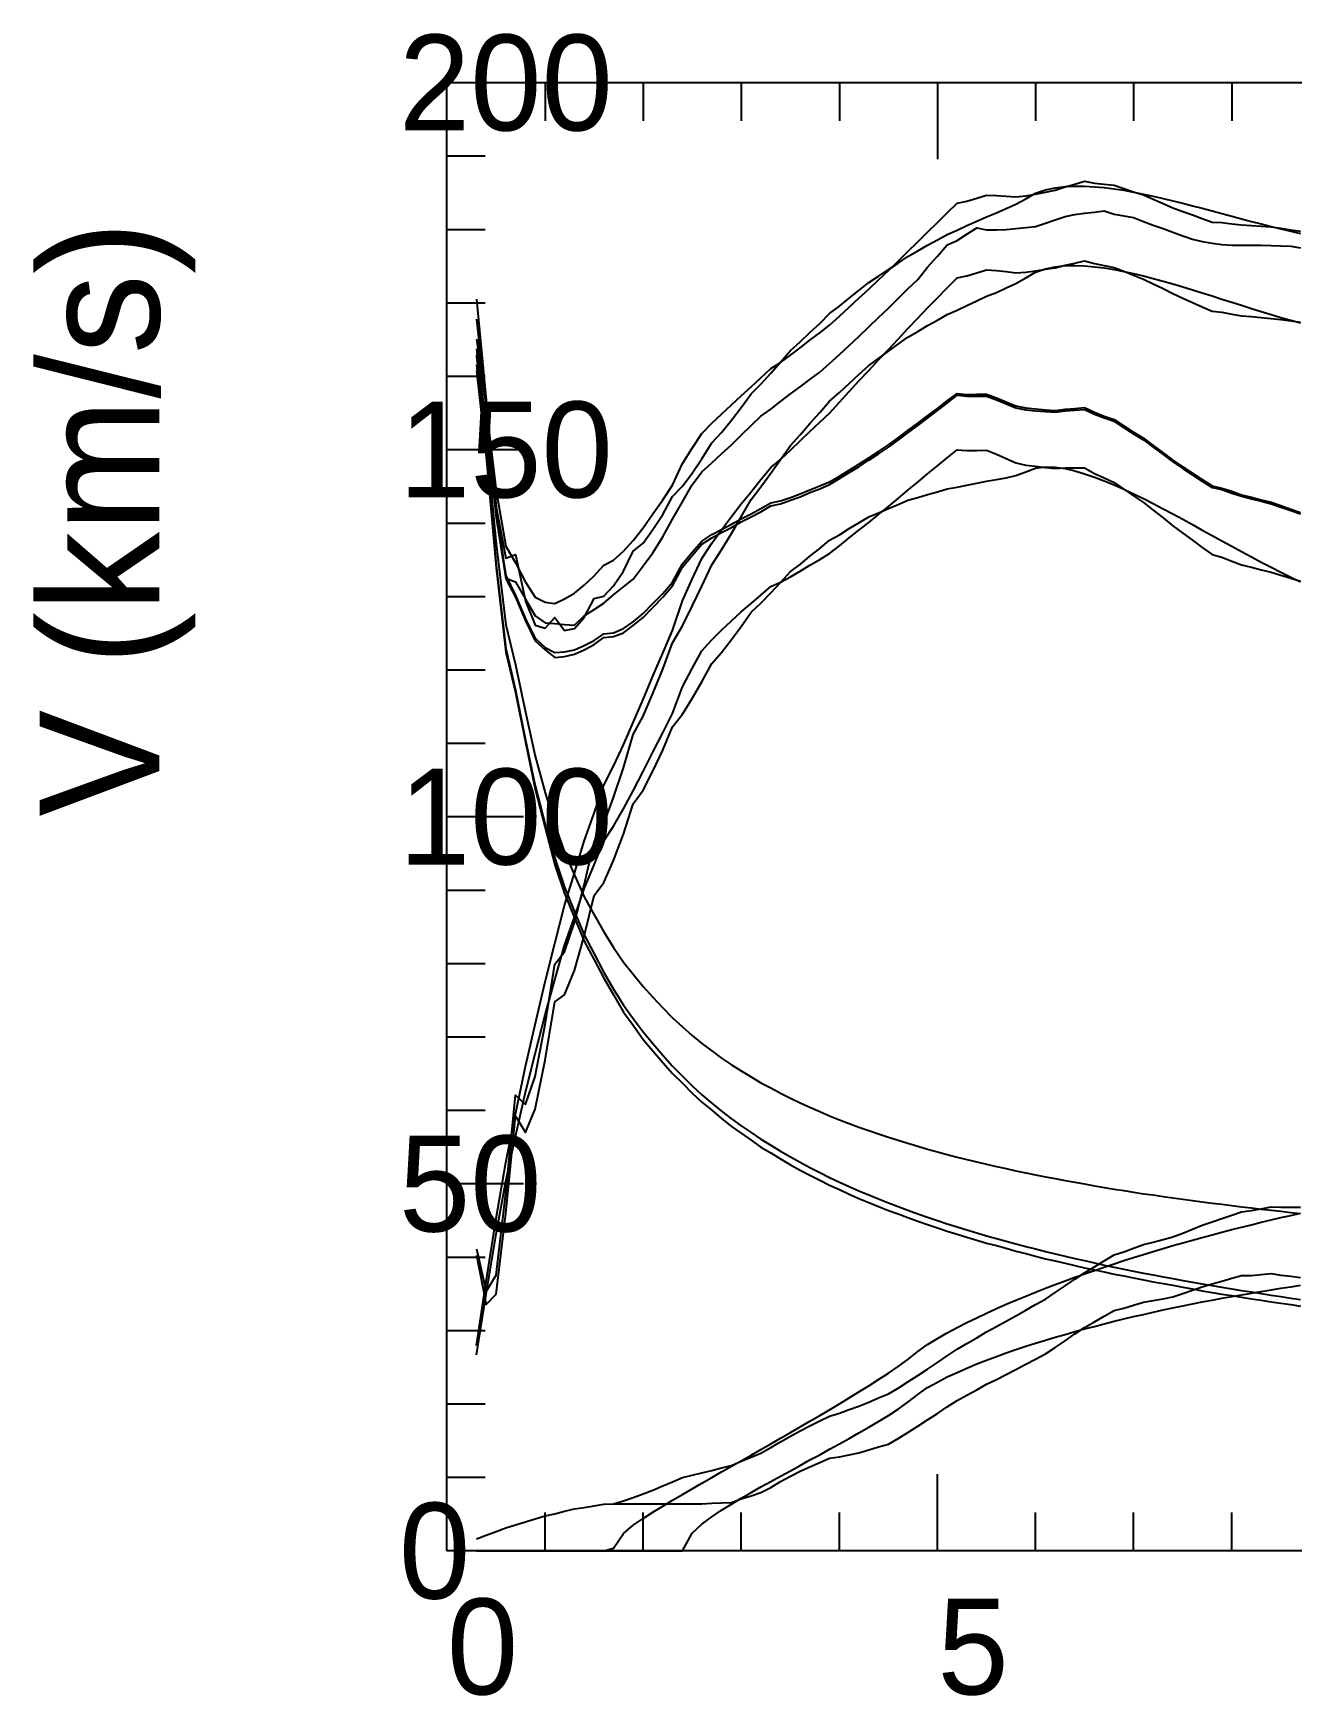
# Model space of a CAD drawing. Extents: x -35 to 179, y -35 to 149.
# Drawn here: x -34.5 to 70.5, y -12.1 to 126.7 of the extents above; entities that cross this region are included whole.
import ezdxf

# ---------------------------------------------------------------- set-up
doc = ezdxf.new("R2010")
doc.units = 0

msp = doc.modelspace()

# ---------------------------------------------------------------- linework, layer by layer
at = {"color": 0}
for p, q in [((8.19, 122.62), (8.19, 119.42)), ((16.38, 122.62), (16.38, 119.42)), ((24.57, 122.62), (24.57, 119.42)), ((32.76, 122.62), (32.76, 119.42)), ((40.95, 122.62), (40.95, 116.22)), ((49.14, 122.62), (49.14, 119.42)), ((57.33, 122.62), (57.33, 119.42)), ((65.52, 122.62), (65.52, 119.42)), ((0, 116.49), (3.2, 116.49)), ((0, 110.36), (3.2, 110.36)), ((0, 104.23), (3.2, 104.23)), ((0, 98.1), (3.2, 98.1)), ((0, 91.97), (6.4, 91.97)), ((0, 85.83), (3.2, 85.83)), ((0, 79.7), (3.2, 79.7)), ((0, 73.57), (3.2, 73.57)), ((0, 67.44), (3.2, 67.44)), ((0, 61.31), (6.4, 61.31)), ((0, 55.18), (3.2, 55.18)), ((0, 49.05), (3.2, 49.05)), ((0, 42.92), (3.2, 42.92)), ((0, 36.79), (3.2, 36.79)), ((0, 30.66), (6.4, 30.66)), ((0, 24.52), (3.2, 24.52)), ((0, 18.39), (3.2, 18.39)), ((0, 12.26), (3.2, 12.26)), ((0, 6.13), (3.2, 6.13)), ((40.95, 0), (40.95, 6.4)), ((8.19, 0), (8.19, 3.2)), ((16.38, 0), (16.38, 3.2)), ((24.57, 0), (24.57, 3.2)), ((32.76, 0), (32.76, 3.2)), ((49.14, 0), (49.14, 3.2)), ((57.33, 0), (57.33, 3.2)), ((65.52, 0), (65.52, 3.2))]:
    msp.add_line(p, q, dxfattribs=at)
msp.add_lwpolyline([(0, 0), (0, 122.62), (179.2, 122.62), (179.2, 0)], close=True, dxfattribs=at)
at = {"color": 4}
for points in [[(2.46, 101.19), (3.28, 95.49), (4.1, 88.53), (4.91, 83.89), (5.73, 82.52), (6.55, 80.9), (7.37, 79.65), (8.19, 79.21), (9.01, 79.11), (9.83, 79.49), (10.65, 79.98), (11.47, 80.65), (12.29, 81.42), (13.1, 82.31), (13.92, 82.74), (14.74, 83.47), (15.56, 84.38), (16.38, 85.42), (17.2, 86.59), (18.02, 87.76), (18.84, 89), (19.66, 90.81), (20.48, 92.08), (21.29, 93.31), (22.11, 94.16), (22.93, 94.92), (23.75, 95.7), (24.57, 96.46), (25.39, 97.2), (26.21, 97.96), (27.03, 98.75), (27.85, 99.25), (28.67, 99.85), (29.48, 100.47), (30.3, 101.1), (31.12, 101.72), (31.94, 102.35), (32.76, 103.11), (33.58, 103.86), (34.4, 104.61), (35.22, 105.37), (36.04, 106.15), (36.86, 106.92), (37.67, 107.71), (38.49, 108.51), (39.31, 109.32), (40.13, 110.13), (40.95, 110.93), (41.77, 111.73), (42.59, 112.54), (43.41, 112.72), (44.23, 112.97), (45.05, 113.22), (45.87, 113.19), (46.68, 113.13), (47.5, 113.07), (48.32, 113.15), (49.14, 113.31), (49.96, 113.46), (50.78, 113.62), (51.6, 113.9), (52.42, 114.14), (53.24, 114.38), (54.06, 114.22), (54.87, 114.14), (55.69, 114.06), (56.51, 113.78), (57.33, 113.5), (58.15, 113.23), (58.97, 112.89), (59.79, 112.53), (60.61, 112.17), (61.43, 111.85), (62.25, 111.56), (63.06, 111.27), (63.88, 110.97), (64.7, 110.94), (65.52, 110.83), (66.34, 110.73), (67.16, 110.68), (67.98, 110.62), (68.8, 110.57), (69.62, 110.45), (70.44, 110.33), (71.25, 110.2)], [(2.46, 17.15), (3.28, 22.48), (4.1, 27.75), (4.91, 32.43), (5.73, 36.45), (6.55, 40.43), (7.37, 43.96), (8.19, 47.51), (9.01, 50.72), (9.83, 53.88), (10.65, 56.59), (11.47, 59.25), (12.29, 61.59), (13.1, 63.94), (13.92, 65.52), (14.74, 67.32), (15.56, 69.16), (16.38, 71.09), (17.2, 73.04), (18.02, 74.95), (18.84, 76.85), (19.66, 79.33), (20.48, 81.15), (21.29, 82.88), (22.11, 84.14), (22.93, 85.26), (23.75, 86.38), (24.57, 87.43), (25.39, 88.44), (26.21, 89.46), (27.03, 90.46), (27.85, 91.15), (28.67, 91.93), (29.48, 92.7), (30.3, 93.49), (31.12, 94.26), (31.94, 95.02), (32.76, 95.93), (33.58, 96.82), (34.4, 97.7), (35.22, 98.58), (36.04, 99.46), (36.86, 100.33), (37.67, 101.2), (38.49, 102.07), (39.31, 102.94), (40.13, 103.8), (40.95, 104.63), (41.77, 105.47), (42.59, 106.3), (43.41, 106.48), (44.23, 106.73), (45.05, 106.97), (45.87, 106.92), (46.68, 106.83), (47.5, 106.73), (48.32, 106.79), (49.14, 106.91), (49.96, 107.03), (50.78, 107.14), (51.6, 107.37), (52.42, 107.55), (53.24, 107.73), (54.06, 107.5), (54.87, 107.34), (55.69, 107.18), (56.51, 106.86), (57.33, 106.53), (58.15, 106.2), (58.97, 105.81), (59.79, 105.41), (60.61, 105), (61.43, 104.61), (62.25, 104.25), (63.06, 103.89), (63.88, 103.52), (64.7, 103.44), (65.52, 103.28), (66.34, 103.13), (67.16, 103.07), (67.98, 102.99), (68.8, 102.92), (69.62, 102.82), (70.44, 102.71), (71.25, 102.6)], [(2.46, 99.73), (3.28, 92.79), (4.1, 84.06), (4.91, 77.34), (5.73, 74), (6.55, 70.03), (7.37, 66.37), (8.19, 63.31), (9.01, 60.63), (9.83, 58.35), (10.65, 56.41), (11.47, 54.6), (12.29, 53.12), (13.1, 51.68), (13.92, 50.38), (14.74, 49.16), (15.56, 48.14), (16.38, 47.11), (17.2, 46.22), (18.02, 45.34), (18.84, 44.52), (19.66, 43.76), (20.48, 43.04), (21.29, 42.36), (22.11, 41.75), (22.93, 41.15), (23.75, 40.58), (24.57, 40.08), (25.39, 39.57), (26.21, 39.09), (27.03, 38.65), (27.85, 38.21), (28.67, 37.8), (29.48, 37.41), (30.3, 37.04), (31.12, 36.67), (31.94, 36.33), (32.76, 36), (33.58, 35.68), (34.4, 35.37), (35.22, 35.1), (36.04, 34.81), (36.86, 34.54), (37.67, 34.28), (38.49, 34.03), (39.31, 33.78), (40.13, 33.55), (40.95, 33.32), (41.77, 33.1), (42.59, 32.88), (43.41, 32.68), (44.23, 32.48), (45.05, 32.28), (45.87, 32.1), (46.68, 31.92), (47.5, 31.74), (48.32, 31.56), (49.14, 31.4), (49.96, 31.23), (50.78, 31.08), (51.6, 30.92), (52.42, 30.77), (53.24, 30.63), (54.06, 30.48), (54.87, 30.34), (55.69, 30.21), (56.51, 30.08), (57.33, 29.95), (58.15, 29.82), (58.97, 29.71), (59.79, 29.59), (60.61, 29.47), (61.43, 29.36), (62.25, 29.24), (63.06, 29.13), (63.88, 29.03), (64.7, 28.93), (65.52, 28.83), (66.34, 28.73), (67.16, 28.63), (67.98, 28.53), (68.8, 28.44), (69.62, 28.35), (70.44, 28.26), (71.25, 28.17)], [(2.46, 1), (3.28, 1.3), (4.1, 1.6), (4.91, 1.9), (5.73, 2.17), (6.55, 2.42), (7.37, 2.67), (8.19, 2.91), (9.01, 3.09), (9.83, 3.29), (10.65, 3.49), (11.47, 3.62), (12.29, 3.75), (13.1, 3.89), (13.92, 3.91), (14.74, 4.17), (15.56, 4.45), (16.38, 4.76), (17.2, 5.07), (18.02, 5.41), (18.84, 5.76), (19.66, 6.12), (20.48, 6.32), (21.29, 6.5), (22.11, 6.71), (22.93, 6.92), (23.75, 7.13), (24.57, 7.47), (25.39, 7.82), (26.21, 8.16), (27.03, 8.61), (27.85, 9.08), (28.67, 9.57), (29.48, 10.01), (30.3, 10.42), (31.12, 10.84), (31.94, 11.25), (32.76, 11.5), (33.58, 11.79), (34.4, 12.08), (35.22, 12.42), (36.04, 12.76), (36.86, 13.09), (37.67, 13.58), (38.49, 14.1), (39.31, 14.63), (40.13, 15.17), (40.95, 15.72), (41.77, 16.28), (42.59, 16.83), (43.41, 17.3), (44.23, 17.79), (45.05, 18.28), (45.87, 18.72), (46.68, 19.17), (47.5, 19.62), (48.32, 20.09), (49.14, 20.55), (49.96, 21.02), (50.78, 21.56), (51.6, 22.12), (52.42, 22.68), (53.24, 23.21), (54.06, 23.7), (54.87, 24.2), (55.69, 24.7), (56.51, 24.95), (57.33, 25.26), (58.15, 25.57), (58.97, 25.78), (59.79, 26), (60.61, 26.22), (61.43, 26.53), (62.25, 26.86), (63.06, 27.19), (63.88, 27.48), (64.7, 27.76), (65.52, 28.03), (66.34, 28.31), (67.16, 28.41), (67.98, 28.56), (68.8, 28.71), (69.62, 28.69), (70.44, 28.69), (71.25, 28.7)]]:
    msp.add_lwpolyline(points, dxfattribs=at)
at = {"color": 3}
for points in [[(2.46, 102.86), (3.28, 95.28), (4.1, 87.15), (4.91, 82.91), (5.73, 83.21), (6.55, 79.32), (7.37, 77.29), (8.19, 77.06), (9.01, 77.95), (9.83, 76.87), (10.65, 77.03), (11.47, 77.93), (12.29, 79.54), (13.1, 79.73), (13.92, 80.59), (14.74, 81.82), (15.56, 83.47), (16.38, 84.16), (17.2, 85.29), (18.02, 86.55), (18.84, 88.04), (19.66, 88.91), (20.48, 90.01), (21.29, 91.2), (22.11, 92.52), (22.93, 93.4), (23.75, 94.42), (24.57, 95.49), (25.39, 96.63), (26.21, 97.44), (27.03, 98.36), (27.85, 99.27), (28.67, 100.23), (29.48, 100.96), (30.3, 101.75), (31.12, 102.51), (31.94, 103.32), (32.76, 103.94), (33.58, 104.61), (34.4, 105.25), (35.22, 105.92), (36.04, 106.45), (36.86, 107.01), (37.67, 107.54), (38.49, 108.1), (39.31, 108.57), (40.13, 109.05), (40.95, 109.48), (41.77, 109.93), (42.59, 110.3), (43.41, 110.68), (44.23, 111.04), (45.05, 111.41), (45.87, 111.74), (46.68, 112.1), (47.5, 112.47), (48.32, 112.92), (49.14, 113.38), (49.96, 113.67), (50.78, 113.84), (51.6, 113.94), (52.42, 113.97), (53.24, 113.97), (54.06, 113.92), (54.87, 113.85), (55.69, 113.74), (56.51, 113.62), (57.33, 113.47), (58.15, 113.31), (58.97, 113.13), (59.79, 112.95), (60.61, 112.75), (61.43, 112.55), (62.25, 112.33), (63.06, 112.12), (63.88, 111.9), (64.7, 111.68), (65.52, 111.46), (66.34, 111.25), (67.16, 111.03), (67.98, 110.81), (68.8, 110.6), (69.62, 110.4), (70.44, 110.21), (71.25, 110.02)], [(2.46, 25.22), (3.28, 21.64), (4.1, 23), (4.91, 29.87), (5.73, 38.05), (6.55, 37.27), (7.37, 39.61), (8.19, 43.94), (9.01, 48.99), (9.83, 50.03), (10.65, 52.46), (11.47, 55.6), (12.29, 59.2), (13.1, 60.71), (13.92, 62.9), (14.74, 65.39), (15.56, 68.16), (16.38, 69.69), (17.2, 71.6), (18.02, 73.64), (18.84, 75.84), (19.66, 77.25), (20.48, 78.89), (21.29, 80.56), (22.11, 82.34), (22.93, 83.59), (23.75, 84.97), (24.57, 86.35), (25.39, 87.79), (26.21, 88.86), (27.03, 90.01), (27.85, 91.14), (28.67, 92.3), (29.48, 93.2), (30.3, 94.15), (31.12, 95.06), (31.94, 96), (32.76, 96.73), (33.58, 97.5), (34.4, 98.23), (35.22, 98.98), (36.04, 99.57), (36.86, 100.19), (37.67, 100.77), (38.49, 101.35), (39.31, 101.83), (40.13, 102.32), (40.95, 102.77), (41.77, 103.24), (42.59, 103.62), (43.41, 104.01), (44.23, 104.38), (45.05, 104.77), (45.87, 105.1), (46.68, 105.47), (47.5, 105.85), (48.32, 106.31), (49.14, 106.78), (49.96, 107.07), (50.78, 107.23), (51.6, 107.33), (52.42, 107.34), (53.24, 107.31), (54.06, 107.24), (54.87, 107.14), (55.69, 107), (56.51, 106.85), (57.33, 106.67), (58.15, 106.48), (58.97, 106.26), (59.79, 106.04), (60.61, 105.8), (61.43, 105.56), (62.25, 105.31), (63.06, 105.06), (63.88, 104.8), (64.7, 104.54), (65.52, 104.28), (66.34, 104.02), (67.16, 103.76), (67.98, 103.5), (68.8, 103.25), (69.62, 103.01), (70.44, 102.78), (71.25, 102.55)], [(2.46, 0), (3.28, 0), (4.1, 0), (4.91, 0), (5.73, 0), (6.55, 0), (7.37, 0), (8.19, 0), (9.01, 0), (9.83, 0), (10.65, 0), (11.47, 0), (12.29, 0), (13.1, 0), (13.92, 0.2), (14.74, 1.45), (15.56, 2.13), (16.38, 2.7), (17.2, 3.23), (18.02, 3.73), (18.84, 4.22), (19.66, 4.7), (20.48, 5.17), (21.29, 5.64), (22.11, 6.11), (22.93, 6.58), (23.75, 7.05), (24.57, 7.51), (25.39, 7.98), (26.21, 8.45), (27.03, 8.92), (27.85, 9.39), (28.67, 9.86), (29.48, 10.34), (30.3, 10.81), (31.12, 11.29), (31.94, 11.78), (32.76, 12.27), (33.58, 12.76), (34.4, 13.26), (35.22, 13.77), (36.04, 14.29), (36.86, 14.82), (37.67, 15.38), (38.49, 15.97), (39.31, 16.63), (40.13, 17.22), (40.95, 17.73), (41.77, 18.2), (42.59, 18.64), (43.41, 19.06), (44.23, 19.46), (45.05, 19.85), (45.87, 20.22), (46.68, 20.58), (47.5, 20.93), (48.32, 21.27), (49.14, 21.6), (49.96, 21.92), (50.78, 22.23), (51.6, 22.54), (52.42, 22.84), (53.24, 23.13), (54.06, 23.41), (54.87, 23.69), (55.69, 23.96), (56.51, 24.23), (57.33, 24.49), (58.15, 24.75), (58.97, 25), (59.79, 25.24), (60.61, 25.48), (61.43, 25.72), (62.25, 25.95), (63.06, 26.17), (63.88, 26.39), (64.7, 26.61), (65.52, 26.82), (66.34, 27.03), (67.16, 27.23), (67.98, 27.43), (68.8, 27.63), (69.62, 27.82), (70.44, 28), (71.25, 28.19)]]:
    msp.add_lwpolyline(points, dxfattribs=at)
at = {"color": 6}
for points in [[(2.46, 104.54), (3.28, 96.1), (4.1, 87.18), (4.91, 81.23), (5.73, 80.92), (6.55, 79.48), (7.37, 78.07), (8.19, 77.49), (9.01, 77.43), (9.83, 77.37), (10.65, 77.3), (11.47, 78.08), (12.29, 78.61), (13.1, 79.15), (13.92, 79.83), (14.74, 80.49), (15.56, 81.15), (16.38, 82.27), (17.2, 83.35), (18.02, 84.67), (18.84, 86.16), (19.66, 87.61), (20.48, 89.03), (21.29, 90.12), (22.11, 90.86), (22.93, 91.6), (23.75, 92.37), (24.57, 93.17), (25.39, 93.97), (26.21, 94.76), (27.03, 95.34), (27.85, 95.98), (28.67, 96.62), (29.48, 97.22), (30.3, 97.83), (31.12, 98.43), (31.94, 99.16), (32.76, 99.9), (33.58, 100.65), (34.4, 101.42), (35.22, 102.21), (36.04, 103), (36.86, 103.79), (37.67, 104.59), (38.49, 105.39), (39.31, 106.18), (40.13, 107.19), (40.95, 108.13), (41.77, 109.08), (42.59, 109.42), (43.41, 109.95), (44.23, 110.48), (45.05, 110.31), (45.87, 110.33), (46.68, 110.35), (47.5, 110.44), (48.32, 110.52), (49.14, 110.61), (49.96, 110.87), (50.78, 111.15), (51.6, 111.43), (52.42, 111.59), (53.24, 111.7), (54.06, 111.8), (54.87, 111.91), (55.69, 111.64), (56.51, 111.49), (57.33, 111.34), (58.15, 111.01), (58.97, 110.72), (59.79, 110.42), (60.61, 110.12), (61.43, 109.83), (62.25, 109.53), (63.06, 109.36), (63.88, 109.22), (64.7, 109.09), (65.52, 109.03), (66.34, 109.03), (67.16, 109.03), (67.98, 109.03), (68.8, 109), (69.62, 108.98), (70.44, 108.95), (71.25, 108.83)], [(2.46, 1), (3.28, 1.3), (4.1, 1.6), (4.91, 1.9), (5.73, 2.17), (6.55, 2.42), (7.37, 2.67), (8.19, 2.91), (9.01, 3.09), (9.83, 3.29), (10.65, 3.49), (11.47, 3.62), (12.29, 3.75), (13.1, 3.89), (13.92, 3.91), (14.74, 3.91), (15.56, 3.91), (16.38, 3.91), (17.2, 3.91), (18.02, 3.91), (18.84, 3.91), (19.66, 3.91), (20.48, 3.91), (21.29, 3.91), (22.11, 3.96), (22.93, 4), (23.75, 4.04), (24.57, 4.32), (25.39, 4.59), (26.21, 4.86), (27.03, 5.29), (27.85, 5.77), (28.67, 6.24), (29.48, 6.65), (30.3, 7.01), (31.12, 7.36), (31.94, 7.72), (32.76, 7.83), (33.58, 8.01), (34.4, 8.18), (35.22, 8.42), (36.04, 8.67), (36.86, 8.91), (37.67, 9.38), (38.49, 9.88), (39.31, 10.39), (40.13, 10.92), (40.95, 11.46), (41.77, 12.01), (42.59, 12.55), (43.41, 12.98), (44.23, 13.45), (45.05, 13.91), (45.87, 14.31), (46.68, 14.73), (47.5, 15.14), (48.32, 15.58), (49.14, 16.01), (49.96, 16.45), (50.78, 16.98), (51.6, 17.54), (52.42, 18.11), (53.24, 18.63), (54.06, 19.11), (54.87, 19.59), (55.69, 20.07), (56.51, 20.26), (57.33, 20.51), (58.15, 20.76), (58.97, 20.9), (59.79, 21.05), (60.61, 21.2), (61.43, 21.47), (62.25, 21.76), (63.06, 22.05), (63.88, 22.3), (64.7, 22.52), (65.52, 22.75), (66.34, 22.98), (67.16, 22.99), (67.98, 23.07), (68.8, 23.15), (69.62, 23.02), (70.44, 22.92), (71.25, 22.82)]]:
    msp.add_lwpolyline(points, dxfattribs=at)
at = {"color": 1}
msp.add_lwpolyline([(2.46, 100.39), (3.28, 93.89), (4.1, 86.28), (4.91, 81.17), (5.73, 79.63), (6.55, 77.67), (7.37, 76), (8.19, 75.23), (9.01, 74.59), (9.83, 74.69), (10.65, 74.88), (11.47, 75.24), (12.29, 75.7), (13.1, 76.27), (13.92, 76.36), (14.74, 76.67), (15.56, 77.27), (16.38, 77.94), (17.2, 78.79), (18.02, 79.64), (18.84, 80.58), (19.66, 82.14), (20.48, 83.11), (21.29, 84.06), (22.11, 84.61), (22.93, 85.03), (23.75, 85.47), (24.57, 85.92), (25.39, 86.34), (26.21, 86.78), (27.03, 87.26), (27.85, 87.44), (28.67, 87.73), (29.48, 88.03), (30.3, 88.37), (31.12, 88.7), (31.94, 89.05), (32.76, 89.54), (33.58, 90.04), (34.4, 90.54), (35.22, 91.08), (36.04, 91.62), (36.86, 92.16), (37.67, 92.75), (38.49, 93.36), (39.31, 93.97), (40.13, 94.6), (40.95, 95.22), (41.77, 95.85), (42.59, 96.5), (43.41, 96.42), (44.23, 96.43), (45.05, 96.44), (45.87, 96.13), (46.68, 95.79), (47.5, 95.45), (48.32, 95.29), (49.14, 95.21), (49.96, 95.14), (50.78, 95.09), (51.6, 95.2), (52.42, 95.26), (53.24, 95.32), (54.06, 94.93), (54.87, 94.63), (55.69, 94.33), (56.51, 93.8), (57.33, 93.28), (58.15, 92.77), (58.97, 92.17), (59.79, 91.55), (60.61, 90.94), (61.43, 90.38), (62.25, 89.86), (63.06, 89.33), (63.88, 88.81), (64.7, 88.62), (65.52, 88.34), (66.34, 88.07), (67.16, 87.86), (67.98, 87.65), (68.8, 87.44), (69.62, 87.16), (70.44, 86.87), (71.25, 86.59)], dxfattribs=at)
at = {"color": 2}
for points in [[(2.46, 99.9), (3.28, 93.84), (4.1, 86.48), (4.91, 81.46), (5.73, 79.78), (6.55, 77.82), (7.37, 76.22), (8.19, 75.45), (9.01, 75.02), (9.83, 75.08), (10.65, 75.23), (11.47, 75.59), (12.29, 76.03), (13.1, 76.58), (13.92, 76.65), (14.74, 77.02), (15.56, 77.58), (16.38, 78.27), (17.2, 79.11), (18.02, 79.96), (18.84, 80.88), (19.66, 82.42), (20.48, 83.39), (21.29, 84.33), (22.11, 84.87), (22.93, 85.29), (23.75, 85.74), (24.57, 86.18), (25.39, 86.6), (26.21, 87.04), (27.03, 87.51), (27.85, 87.68), (28.67, 87.97), (29.48, 88.27), (30.3, 88.6), (31.12, 88.93), (31.94, 89.27), (32.76, 89.75), (33.58, 90.25), (34.4, 90.75), (35.22, 91.28), (36.04, 91.81), (36.86, 92.36), (37.67, 92.94), (38.49, 93.55), (39.31, 94.16), (40.13, 94.78), (40.95, 95.4), (41.77, 96.03), (42.59, 96.66), (43.41, 96.58), (44.23, 96.59), (45.05, 96.6), (45.87, 96.29), (46.68, 95.95), (47.5, 95.61), (48.32, 95.45), (49.14, 95.37), (49.96, 95.3), (50.78, 95.24), (51.6, 95.35), (52.42, 95.41), (53.24, 95.47), (54.06, 95.08), (54.87, 94.77), (55.69, 94.48), (56.51, 93.94), (57.33, 93.42), (58.15, 92.91), (58.97, 92.31), (59.79, 91.69), (60.61, 91.08), (61.43, 90.52), (62.25, 90), (63.06, 89.47), (63.88, 88.95), (64.7, 88.75), (65.52, 88.48), (66.34, 88.2), (67.16, 87.99), (67.98, 87.78), (68.8, 87.58), (69.62, 87.29), (70.44, 87), (71.25, 86.72)], [(2.46, 98.55), (3.28, 91.35), (4.1, 82.32), (4.91, 75.36), (5.73, 71.86), (6.55, 67.7), (7.37, 63.87), (8.19, 60.66), (9.01, 57.84), (9.83, 55.43), (10.65, 53.36), (11.47, 51.43), (12.29, 49.85), (13.1, 48.3), (13.92, 46.89), (14.74, 45.57), (15.56, 44.45), (16.38, 43.33), (17.2, 42.36), (18.02, 41.38), (18.84, 40.48), (19.66, 39.64), (20.48, 38.84), (21.29, 38.08), (22.11, 37.39), (22.93, 36.71), (23.75, 36.07), (24.57, 35.5), (25.39, 34.93), (26.21, 34.37), (27.03, 33.87), (27.85, 33.37), (28.67, 32.89), (29.48, 32.44), (30.3, 32.01), (31.12, 31.58), (31.94, 31.18), (32.76, 30.79), (33.58, 30.42), (34.4, 30.05), (35.22, 29.72), (36.04, 29.38), (36.86, 29.06), (37.67, 28.75), (38.49, 28.45), (39.31, 28.15), (40.13, 27.86), (40.95, 27.59), (41.77, 27.31), (42.59, 27.05), (43.41, 26.8), (44.23, 26.55), (45.05, 26.31), (45.87, 26.08), (46.68, 25.85), (47.5, 25.63), (48.32, 25.42), (49.14, 25.2), (49.96, 25), (50.78, 24.8), (51.6, 24.61), (52.42, 24.41), (53.24, 24.23), (54.06, 24.04), (54.87, 23.86), (55.69, 23.69), (56.51, 23.52), (57.33, 23.35), (58.15, 23.18), (58.97, 23.04), (59.79, 22.88), (60.61, 22.73), (61.43, 22.58), (62.25, 22.43), (63.06, 22.28), (63.88, 22.14), (64.7, 22.01), (65.52, 21.87), (66.34, 21.74), (67.16, 21.61), (67.98, 21.48), (68.8, 21.35), (69.62, 21.23), (70.44, 21.1), (71.25, 20.98)], [(2.46, 24.69), (3.28, 20.56), (4.1, 21.42), (4.91, 28.16), (5.73, 36.29), (6.55, 34.93), (7.37, 36.87), (8.19, 40.97), (9.01, 45.84), (9.83, 46.42), (10.65, 48.47), (11.47, 51.34), (12.29, 54.71), (13.1, 55.81), (13.92, 57.66), (14.74, 59.86), (15.56, 62.37), (16.38, 63.53), (17.2, 65.12), (18.02, 66.86), (18.84, 68.8), (19.66, 69.87), (20.48, 71.19), (21.29, 72.58), (22.11, 74.1), (22.93, 75.02), (23.75, 76.1), (24.57, 77.2), (25.39, 78.38), (26.21, 79.14), (27.03, 80.01), (27.85, 80.87), (28.67, 81.78), (29.48, 82.38), (30.3, 83.06), (31.12, 83.71), (31.94, 84.4), (32.76, 84.86), (33.58, 85.37), (34.4, 85.85), (35.22, 86.35), (36.04, 86.68), (36.86, 87.05), (37.67, 87.39), (38.49, 87.74), (39.31, 87.97), (40.13, 88.22), (40.95, 88.44), (41.77, 88.69), (42.59, 88.83), (43.41, 89), (44.23, 89.16), (45.05, 89.34), (45.87, 89.46), (46.68, 89.62), (47.5, 89.81), (48.32, 90.11), (49.14, 90.42), (49.96, 90.52), (50.78, 90.49), (51.6, 90.39), (52.42, 90.19), (53.24, 89.95), (54.06, 89.67), (54.87, 89.37), (55.69, 89.02), (56.51, 88.66), (57.33, 88.27), (58.15, 87.88), (58.97, 87.45), (59.79, 87.03), (60.61, 86.59), (61.43, 86.15), (62.25, 85.7), (63.06, 85.25), (63.88, 84.8), (64.7, 84.35), (65.52, 83.89), (66.34, 83.45), (67.16, 83), (67.98, 82.57), (68.8, 82.14), (69.62, 81.72), (70.44, 81.32), (71.25, 80.92)], [(2.46, 0), (3.28, 0), (4.1, 0), (4.91, 0), (5.73, 0), (6.55, 0), (7.37, 0), (8.19, 0), (9.01, 0), (9.83, 0), (10.65, 0), (11.47, 0), (12.29, 0), (13.1, 0), (13.92, 0), (14.74, 0), (15.56, 0), (16.38, 0), (17.2, 0), (18.02, 0), (18.84, 0), (19.66, 0), (20.48, 1.46), (21.29, 2.23), (22.11, 2.84), (22.93, 3.39), (23.75, 3.9), (24.57, 4.39), (25.39, 4.86), (26.21, 5.33), (27.03, 5.78), (27.85, 6.23), (28.67, 6.68), (29.48, 7.13), (30.3, 7.58), (31.12, 8.02), (31.94, 8.47), (32.76, 8.92), (33.58, 9.38), (34.4, 9.84), (35.22, 10.31), (36.04, 10.8), (36.86, 11.3), (37.67, 11.82), (38.49, 12.4), (39.31, 13.06), (40.13, 13.62), (40.95, 14.09), (41.77, 14.51), (42.59, 14.89), (43.41, 15.25), (44.23, 15.6), (45.05, 15.92), (45.87, 16.23), (46.68, 16.52), (47.5, 16.8), (48.32, 17.07), (49.14, 17.34), (49.96, 17.59), (50.78, 17.84), (51.6, 18.07), (52.42, 18.3), (53.24, 18.53), (54.06, 18.74), (54.87, 18.95), (55.69, 19.16), (56.51, 19.36), (57.33, 19.55), (58.15, 19.74), (58.97, 19.93), (59.79, 20.11), (60.61, 20.28), (61.43, 20.45), (62.25, 20.62), (63.06, 20.78), (63.88, 20.93), (64.7, 21.09), (65.52, 21.24), (66.34, 21.38), (67.16, 21.52), (67.98, 21.66), (68.8, 21.8), (69.62, 21.93), (70.44, 22.05), (71.25, 22.18)]]:
    msp.add_lwpolyline(points, dxfattribs=at)
at = {"color": 5}
for points in [[(2.46, 99.04), (3.28, 91.4), (4.1, 82.1), (4.91, 75.04), (5.73, 71.68), (6.55, 67.53), (7.37, 63.6), (8.19, 60.38), (9.01, 57.28), (9.83, 54.9), (10.65, 52.86), (11.47, 50.92), (12.29, 49.35), (13.1, 47.81), (13.92, 46.42), (14.74, 44.99), (15.56, 43.9), (16.38, 42.71), (17.2, 41.76), (18.02, 40.77), (18.84, 39.87), (19.66, 39.05), (20.48, 38.22), (21.29, 37.47), (22.11, 36.79), (22.93, 36.11), (23.75, 35.43), (24.57, 34.87), (25.39, 34.29), (26.21, 33.71), (27.03, 33.22), (27.85, 32.72), (28.67, 32.23), (29.48, 31.79), (30.3, 31.36), (31.12, 30.94), (31.94, 30.54), (32.76, 30.16), (33.58, 29.79), (34.4, 29.41), (35.22, 29.09), (36.04, 28.76), (36.86, 28.42), (37.67, 28.13), (38.49, 27.82), (39.31, 27.52), (40.13, 27.25), (40.95, 26.97), (41.77, 26.7), (42.59, 26.44), (43.41, 26.2), (44.23, 25.95), (45.05, 25.7), (45.87, 25.48), (46.68, 25.26), (47.5, 25.03), (48.32, 24.82), (49.14, 24.61), (49.96, 24.39), (50.78, 24.2), (51.6, 24.02), (52.42, 23.83), (53.24, 23.64), (54.06, 23.46), (54.87, 23.28), (55.69, 23.11), (56.51, 22.95), (57.33, 22.78), (58.15, 22.62), (58.97, 22.47), (59.79, 22.32), (60.61, 22.17), (61.43, 22.02), (62.25, 21.86), (63.06, 21.71), (63.88, 21.57), (64.7, 21.44), (65.52, 21.31), (66.34, 21.18), (67.16, 21.05), (67.98, 20.92), (68.8, 20.79), (69.62, 20.67), (70.44, 20.55), (71.25, 20.43)], [(2.46, 16.36), (3.28, 21.44), (4.1, 26.45), (4.91, 30.87), (5.73, 34.6), (6.55, 38.29), (7.37, 41.51), (8.19, 44.77), (9.01, 47.68), (9.83, 50.54), (10.65, 52.92), (11.47, 55.27), (12.29, 57.28), (13.1, 59.3), (13.92, 60.51), (14.74, 61.96), (15.56, 63.47), (16.38, 65.07), (17.2, 66.7), (18.02, 68.31), (18.84, 69.92), (19.66, 72.16), (20.48, 73.69), (21.29, 75.15), (22.11, 76.09), (22.93, 76.88), (23.75, 77.67), (24.57, 78.41), (25.39, 79.11), (26.21, 79.81), (27.03, 80.52), (27.85, 80.88), (28.67, 81.35), (29.48, 81.82), (30.3, 82.31), (31.12, 82.8), (31.94, 83.29), (32.76, 83.94), (33.58, 84.59), (34.4, 85.23), (35.22, 85.89), (36.04, 86.55), (36.86, 87.21), (37.67, 87.89), (38.49, 88.57), (39.31, 89.25), (40.13, 89.93), (40.95, 90.6), (41.77, 91.28), (42.59, 91.95), (43.41, 91.88), (44.23, 91.89), (45.05, 91.91), (45.87, 91.58), (46.68, 91.22), (47.5, 90.86), (48.32, 90.67), (49.14, 90.57), (49.96, 90.48), (50.78, 90.38), (51.6, 90.43), (52.42, 90.44), (53.24, 90.45), (54.06, 89.98), (54.87, 89.6), (55.69, 89.23), (56.51, 88.66), (57.33, 88.1), (58.15, 87.54), (58.97, 86.91), (59.79, 86.26), (60.61, 85.61), (61.43, 84.99), (62.25, 84.4), (63.06, 83.8), (63.88, 83.21), (64.7, 82.98), (65.52, 82.66), (66.34, 82.34), (67.16, 82.14), (67.98, 81.93), (68.8, 81.72), (69.62, 81.48), (70.44, 81.24), (71.25, 80.99)]]:
    msp.add_lwpolyline(points, dxfattribs=at)

# ---------------------------------------------------------------- texts
at = {"color": 0}
for s, p in [('200', (-4, 118.62)), ('150', (-4, 87.97)), ('100', (-4, 57.31)), ('50', (-4, 26.66)), ('0', (-4, -4)), ('0', (0, -12)), ('5', (40.95, -12))]:
    msp.add_text(s, height=8, dxfattribs=at).set_placement(p)
msp.add_text('V (km/s)', height=10, rotation=90, dxfattribs=at).set_placement((-24, 61.31))

doc.saveas('drawing.dxf')
